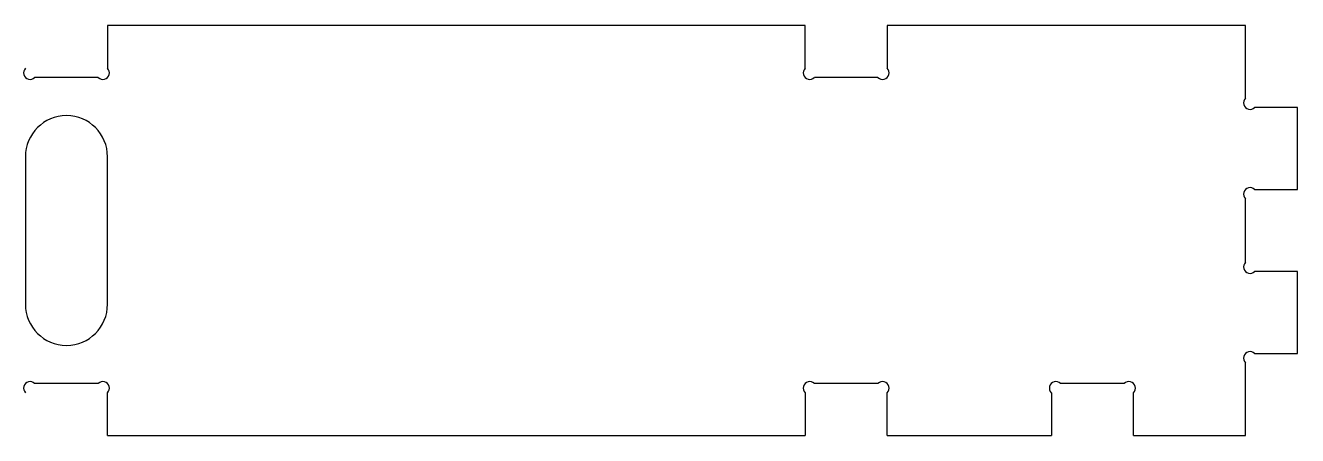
# Model space of a CAD drawing. Header units: inches. Extents: x 0 to 11.8, y 0 to 2.
# Drawn here: x 5.71 to 11.81, y 0 to 1.97 of the extents above; entities that cross this region are included whole.
import ezdxf

# ---------------------------------------------------------------- set-up
doc = ezdxf.new("R2010")
doc.units = ezdxf.units.IN
doc.header["$MEASUREMENT"] = 0

msp = doc.modelspace()

# ---------------------------------------------------------------- linework, layer by layer
at = {"color": 7, "linetype": 'Continuous', "lineweight": 25}
for p, q in [((9.4488, 1.9685), (6.1024, 1.9685)), ((6.1024, 1.9685), (6.1024, 1.7627)), ((9.4488, 1.7627), (9.4488, 1.9685)), ((11.561, 1.9685), (9.8425, 1.9685)), ((9.8425, 1.9685), (9.8425, 1.7627)), ((11.561, 1.619), (11.561, 1.9685)), ((6.0582, 1.7185), (5.7529, 1.7185)), ((9.7983, 1.7185), (9.493, 1.7185)), ((11.811, 1.5748), (11.6052, 1.5748)), ((11.811, 1.1811), (11.811, 1.5748)), ((5.7087, 1.3386), (5.7087, 0.6299)), ((6.1024, 0.6299), (6.1024, 1.3386)), ((11.6052, 1.1811), (11.811, 1.1811)), ((11.561, 0.8316), (11.561, 1.1369)), ((11.811, 0.7874), (11.6052, 0.7874)), ((11.811, 0.3937), (11.811, 0.7874)), ((11.6052, 0.3937), (11.811, 0.3937)), ((11.561, 0), (11.561, 0.3495)), ((6.0582, 0.25), (5.7529, 0.25)), ((9.7983, 0.25), (9.493, 0.25)), ((10.9794, 0.25), (10.6741, 0.25)), ((6.1024, 0), (6.1024, 0.2058)), ((9.4488, 0.2058), (9.4488, 0)), ((9.8425, 0), (9.8425, 0.2058)), ((10.6299, 0.2058), (10.6299, 0)), ((11.0236, 0), (11.0236, 0.2058)), ((6.1024, 0), (9.4488, 0)), ((9.8425, 0), (10.6299, 0)), ((11.0236, 0), (11.561, 0))]:
    msp.add_line(p, q, dxfattribs=at)
for centre, radius, start, end in [((5.7307, 1.7405), 0.0312, 134.74881, 315.25119), ((6.0804, 1.7405), 0.0312, 224.74881, 45.25119), ((9.4708, 1.7405), 0.0312, 134.74881, 315.25119), ((9.8205, 1.7405), 0.0313, 224.74881, 45.25119), ((11.583, 1.5968), 0.0312, 134.74881, 315.25119), ((5.9055, 1.3386), 0.1969, 0, 180), ((11.583, 1.1591), 0.0313, 44.74881, 225.25119), ((11.583, 0.8094), 0.0312, 134.74881, 315.25119), ((5.9055, 0.6299), 0.1969, 180, 0), ((11.583, 0.3717), 0.0313, 44.74882, 225.25119), ((5.7307, 0.228), 0.0312, 44.74881, 225.25119), ((6.0804, 0.228), 0.0312, 314.74881, 135.25119), ((9.4708, 0.228), 0.0313, 44.74881, 225.25119), ((9.8205, 0.228), 0.0313, 314.74881, 135.25119), ((10.6519, 0.228), 0.0313, 44.74881, 225.25119), ((11.0016, 0.228), 0.0313, 314.74881, 135.25119)]:
    msp.add_arc(centre, radius, start, end, dxfattribs=at)

doc.saveas('drawing.dxf')
